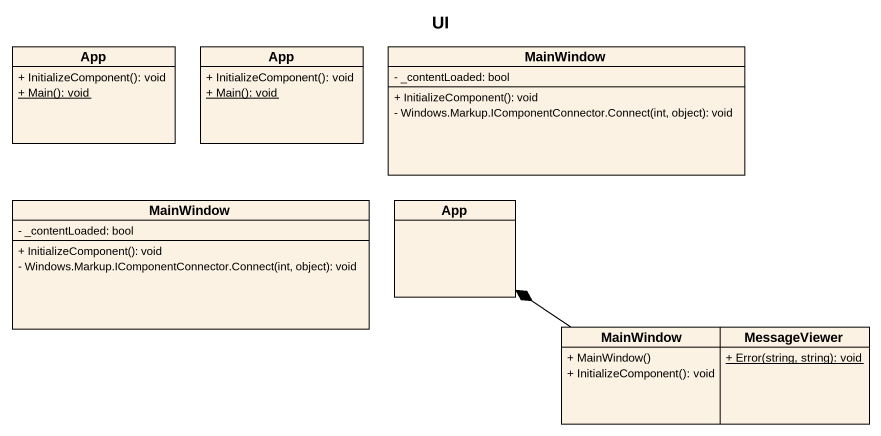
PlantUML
@startuml
title UI
hide circle
hide empty members
skinparam classAttributeIconSize 0
class App {
  + InitializeComponent(): void
  {static} + Main(): void
}
class "App" as App_2 {
  + InitializeComponent(): void
  {static} + Main(): void
}
class MainWindow {
  - _contentLoaded: bool
  + InitializeComponent(): void
  - Windows.Markup.IComponentConnector.Connect(int, object): void
}
class "MainWindow" as MainWindow_2 {
  - _contentLoaded: bool
  + InitializeComponent(): void
  - Windows.Markup.IComponentConnector.Connect(int, object): void
}
class "App" as App_3
class "MainWindow" as MainWindow_3 {
  + MainWindow()
  + InitializeComponent(): void
}
class MessageViewer {
  {static} + Error(string, string): void
}
MainWindow_3 -up-* App_3
@enduml
